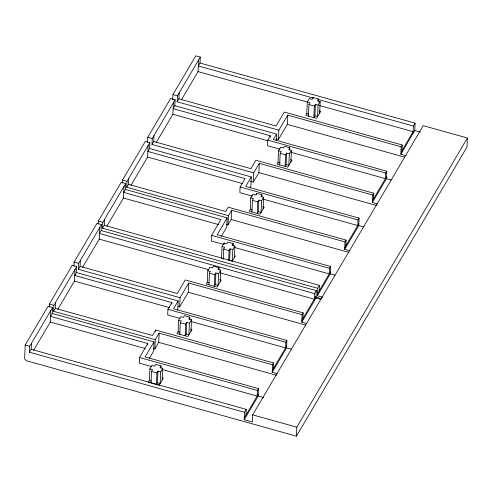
<?xml version="1.0" encoding="UTF-8"?>
<svg xmlns="http://www.w3.org/2000/svg" width="492" height="492" viewBox="0 0 492 492"><rect width="100%" height="100%" fill="white"/><g stroke="black" fill="none" stroke-linecap="round" stroke-linejoin="round"><path stroke-width="0.74" d="M147.698 344.96L147.76 343.551L50.571 316.399L52.306 313.459L52.564 307.525L48.062 306.264L25.203 345.021L24.6 358.76L26.334 360.71L296.418 436.164L467.006 146.979L467.4 138L423.249 125.669L252.66 414.854L252.347 422.025L244.192 419.744L244.512 412.308L246.246 409.369L31.174 349.283L29.44 352.217L244.512 412.308M29.44 352.217L29.698 346.282L52.564 307.525M31.174 349.283L31.433 343.342M49.212 307.137L49.348 304.087L72.213 265.329L76.709 266.584L76.451 272.525L74.722 275.458L171.905 302.611L171.843 304.019M33.641 350.31L50.325 322.026L50.83 310.458M53.591 311.282L55.319 308.343L152.508 335.495L155.724 330.04L273.613 362.979L272.537 364.8L159.15 333.121L155.275 339.689L53.591 311.282L53.849 305.341L76.709 266.584M55.319 308.343L55.578 302.408M73.941 265.926L74.108 262.113L96.973 223.356L101.469 224.61L101.211 230.551L99.476 233.485L314.554 293.576L316.282 290.637L101.211 230.551M57.792 309.37L74.477 281.086L74.981 269.518M78.351 269.308L80.079 266.369L177.268 293.521L185.281 279.942L303.164 312.875L302.088 314.702L188.707 283.023L180.035 297.715L78.351 269.308L78.609 263.368L101.469 224.61M80.079 266.369L80.337 260.434M98.222 224.063L98.351 221.013L121.216 182.255L125.712 183.51L125.454 189.451L123.726 192.384L220.914 219.537L211.585 235.348L211.339 240.975L223.866 244.475M82.551 267.396L99.23 239.118L99.741 227.55M102.594 228.208L104.322 225.268L319.4 285.36L317.666 288.294L102.594 228.208L102.853 222.267L125.712 183.51M104.322 225.268L104.581 219.334M122.367 183.129L122.502 180.072L145.361 141.315L149.863 142.575L149.605 148.51L147.871 151.45L245.059 178.602L240.108 186.991L239.862 192.624L252.39 196.123M106.795 226.295L123.48 198.018L123.984 186.45M126.739 187.267L128.474 184.334L225.662 211.486L228.208 207.175L346.091 240.108L345.015 241.935L231.627 210.256L228.429 215.68L126.739 187.267L126.998 181.333L149.863 142.575M128.474 184.334L128.732 178.393M147.526 142.594L147.76 137.256L170.619 98.498L175.121 99.753L174.863 105.694L173.129 108.627L270.317 135.78L270.256 137.188M130.946 185.361L147.625 157.077L148.129 145.509M147.76 343.551L139.531 357.499L139.285 363.133L151.807 366.632M151.997 144.451L153.732 141.511L250.92 168.664L255.871 160.275L373.754 193.208L372.678 195.035L259.296 163.356L253.688 172.858L151.997 144.451L152.262 138.51L175.121 99.753M153.732 141.511L153.99 135.577M149.869 368.908L152.569 369.664L151.53 371.423L151.026 382.991L148.326 382.235L149.365 380.476L149.869 368.908L151.948 365.384L154.648 366.14L155.687 364.375L161.087 365.888L160.989 368.053M52.306 313.459L153.99 341.872L153.584 351.116L149.334 358.317M153.393 348.521L154.875 348.933L155.275 339.689M155.663 331.448L155.724 330.04M151.696 383.182L156.419 384.498L156.93 372.93L157.969 371.171L160.669 371.927L162.747 368.403L160.048 367.647L161.087 365.888M154.875 348.933L158.744 342.371L159.15 333.121M156.419 384.498L157.458 382.739L157.969 371.171M160.669 371.927L160.158 383.496L157.458 382.739M172.692 99.931L172.926 94.593L195.791 55.836L200.287 57.09L200.029 63.031L198.294 65.965L312.857 97.97M156.204 142.539L172.883 114.255L173.387 102.693M162.237 379.972L162.747 368.403M171.905 302.611L167.944 309.333L167.698 314.966L180.22 318.465M177.163 101.789L178.897 98.849L276.086 126.001L284.315 112.053L402.204 144.986L401.128 146.813L287.74 115.134L278.853 130.195L177.163 101.789L177.428 95.848L200.287 57.09M178.897 98.849L179.156 92.914M177.735 310.175L178.141 300.932L76.451 272.525M190.662 329.117L192.015 329.499L187.858 336.546L177.058 333.527L178.098 331.768L178.602 320.2L180.681 316.676L183.381 317.426L184.42 315.667L189.82 317.174L189.721 319.345M178.153 306.547L179.629 306.965L180.035 297.715M179.758 334.283L180.263 322.715L181.302 320.95L178.602 320.2M186.702 322.463L185.662 324.222L185.158 335.79L186.197 334.031L186.702 322.463L189.402 323.213L191.48 319.689L188.78 318.939L189.82 317.174M179.629 306.965L188.301 292.266L188.707 283.023M181.37 99.876L198.048 71.592L198.559 60.024M189.402 323.213L188.897 334.781L186.197 334.031M190.976 331.257L191.48 319.689M219.85 279.64L221.197 280.022L217.04 287.064L206.24 284.05L207.28 282.285L207.79 270.717L209.863 267.199L212.562 267.949L213.602 266.19L219.002 267.697L218.909 269.868M208.94 284.807L209.451 273.238L210.49 271.473L207.79 270.717M215.883 272.98L214.844 274.745L214.34 286.313L215.379 284.548L215.883 272.98L218.583 273.737L220.662 270.213L217.962 269.456L219.002 267.697M218.583 273.737L218.079 285.305L215.379 284.548M220.158 281.781L220.662 270.213M233.159 245.711L233.251 243.546L227.851 242.033L226.812 243.798L224.112 243.042L222.033 246.566L221.529 258.134L222.882 258.509M223.251 259.204L223.694 249.081L224.733 247.322L222.033 246.566M224.051 244.487L224.112 243.042M125.454 189.451L227.144 217.858L226.738 227.107L221.363 236.215M226.541 224.512L228.024 224.924L228.429 215.68M228.651 260.711L229.094 250.588L230.133 248.829L232.833 249.585L234.912 246.062L232.212 245.305L233.251 243.546M228.024 224.924L231.228 219.5L231.627 210.256M230.133 248.829L229.629 260.397L232.329 261.154L235.447 255.865M232.329 261.154L232.833 249.585M234.407 257.63L234.912 246.062M149.605 148.51L251.289 176.923L250.889 186.167L250.139 187.434M262.833 206.775L264.179 207.157L260.022 214.204L249.223 211.185L250.262 209.426L250.766 197.858L252.845 194.334L255.545 195.084L256.584 193.325L261.984 194.832L261.892 197.003M251.922 211.941L252.427 200.373L253.466 198.608L250.766 197.858M250.323 181.277L253.282 182.108L253.688 172.858M246 415.002L246.246 409.369M256.523 194.77L256.584 193.325M253.282 182.108L258.89 172.6L259.296 163.356M258.866 200.115L257.826 201.88L257.322 213.448L258.362 211.683L258.866 200.115L261.566 200.871L263.644 197.347L260.945 196.597L261.984 194.832M261.566 200.871L261.061 212.439L258.362 211.683M263.14 208.915L263.644 197.347M270.317 135.78L267.771 140.097L267.531 145.724L280.053 149.224M153.99 341.872L145.103 356.934L258.491 388.612L257.414 390.439L257.168 396.066L162.858 369.72M244.192 419.744L258.165 396.054L258.491 388.612M276.27 140.503L276.553 134.101L174.863 105.694M276.227 138.824L278.447 139.445L278.853 130.195M290.587 159.728L291.934 160.103L287.777 167.151L276.978 164.131L278.017 162.372L278.527 150.804L280.606 147.28L283.3 148.03L284.339 146.272L289.739 147.778L289.647 149.949M279.677 164.888L280.188 153.32L281.227 151.554L278.527 150.804M276.971 373.569L272.211 372.241L272.537 364.8M273.368 368.606L273.613 362.979M286.621 153.067L285.581 154.826L285.077 166.394L286.116 164.635L286.621 153.067L289.321 153.818L291.399 150.294L288.699 149.543L289.739 147.778M278.447 139.445L287.334 124.378L287.74 115.134M289.321 153.818L288.816 165.386L286.116 164.635M290.895 161.862L291.399 150.294M178.141 300.932L173.516 308.767L286.904 340.446L285.827 342.272L285.581 347.899L191.271 321.553M272.211 372.241L286.578 347.887L286.904 340.446M319.351 110.958L320.704 111.333L316.547 118.381L305.747 115.368L306.787 113.603L307.291 102.035L309.37 98.511L312.069 99.267L313.109 97.502L318.508 99.015L318.416 101.18M308.447 116.118L308.951 104.55L309.991 102.791L198.048 71.592M296.418 436.164L296.811 427.191L467.4 138M306.522 323.465L301.768 322.137L302.088 314.702M302.918 318.508L303.164 312.875M313.047 98.954L313.109 97.502M315.39 104.298L314.351 106.063L313.847 117.631L314.886 115.866L315.39 104.298L318.09 105.054L320.169 101.53L317.469 100.774L318.508 99.015M318.09 105.054L317.586 116.622L314.886 115.866M319.665 113.099L320.169 101.53M314.554 293.576L314.308 299.204L220.441 272.98M301.768 322.137L315.962 298.078L316.282 290.637M322.777 297.254L317.34 295.735L317.666 288.294M319.154 290.987L319.4 285.36M227.144 217.858L217.163 234.776L330.55 266.455L329.474 268.281L329.228 273.909L234.18 247.359M317.34 295.735L330.224 273.896L330.55 266.455M349.449 250.699L344.689 249.37L345.015 241.935M345.845 245.736L346.091 240.108M251.289 176.923L245.686 186.425L359.074 218.104L357.998 219.93L357.752 225.557L263.441 199.211M344.689 249.37L358.748 225.539L359.074 218.104M377.794 203.989L372.358 202.47L372.678 195.035M373.508 198.842L373.754 193.208M276.553 134.101L273.349 139.525L386.737 171.204L385.66 173.03L385.414 178.657L291.104 152.311M372.358 202.47L386.411 178.645L386.737 171.204M406.238 155.761L400.802 154.224L401.128 146.813M401.878 152.397L402.204 144.986M413.046 133.467L413.372 126.057L415.1 123.117L200.029 63.031M400.802 154.224L414.781 130.528L415.1 123.117M244.266 417.936L258.245 394.246M272.291 370.433L286.658 346.079M301.842 320.329L316.036 296.27M317.42 293.927L330.304 272.088M344.769 247.562L358.828 223.737M372.432 200.662L386.491 176.837M401.958 150.613L413.126 131.684L319.259 105.46M318.029 99.415L413.372 126.057M414.781 130.528L420.217 132.047M308.951 104.55L314.351 106.063M306.787 113.603L308.81 114.169M287.334 124.378L404.461 157.102M172.926 94.593L177.428 95.848M267.771 140.097L385.66 173.03M172.883 114.255L267.863 140.792M386.411 178.645L391.171 179.974M280.188 153.32L285.581 154.826M278.017 162.372L280.046 162.938M147.76 137.256L152.262 138.51M258.89 172.6L376.749 205.527M147.625 157.077L242.605 183.614M240.108 186.991L357.998 219.93M358.748 225.539L363.502 226.873M252.427 200.373L257.826 201.88M250.262 209.426L252.291 209.986M122.502 180.072L126.998 181.333M231.228 219.5L349.086 252.427M123.48 198.018L218.454 224.549M211.585 235.348L329.474 268.281M330.224 273.896L334.984 275.225M223.694 249.081L229.094 250.588M98.351 221.013L102.853 222.267M315.821 297.137L321.725 298.785M315.962 298.078L320.716 299.407M99.23 239.118L208.62 269.678M209.451 273.238L214.844 274.745M207.28 282.285L209.309 282.851M188.301 292.266L305.421 324.991M74.108 262.113L78.609 263.368M74.477 281.086L169.451 307.623M167.944 309.333L285.827 342.272M286.578 347.887L291.338 349.215M180.263 322.715L185.662 324.222M178.098 331.768L180.121 332.334M49.348 304.087L53.849 305.341M158.744 342.371L276.602 375.298M50.325 322.026L145.306 348.564M139.531 357.499L257.414 390.439M258.165 396.054L263.601 397.573M151.53 371.423L156.93 372.93M161.93 377.831L163.276 378.207L159.119 385.254L157.096 384.689M25.203 345.021L29.698 346.282M149.365 380.476L151.388 381.042M252.66 414.854L296.811 427.191"/></g></svg>
